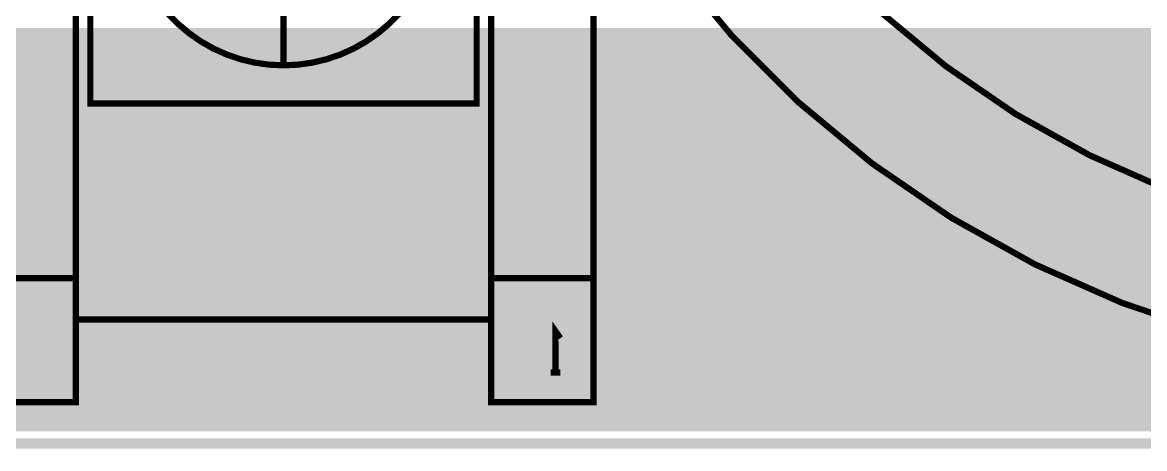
# Model space of a CAD drawing. Extents: x -20 to 155, y -92 to 168.
# Drawn here: x 39.3 to 66.89, y -5.13 to 5.35 of the extents above; entities that cross this region are included whole.
import ezdxf

# ---------------------------------------------------------------- set-up
doc = ezdxf.new("R2010")
doc.units = 0
doc.header["$MEASUREMENT"] = 0
doc.layers.get('0').update_dxf_attribs({"linetype": 'CONTINUOUS'})
for name, color, linetype in [('25-334-1_BOT', 7, 'CONTINUOUS'), ('25-334-1_DRD', 7, 'CONTINUOUS'), ('25-334-1_DRL', 2, 'CONTINUOUS'), ('25-334-1_IN1', 4, 'CONTINUOUS'), ('25-334-1_IN2', 3, 'CONTINUOUS'), ('25-334-1_SMB', 5, 'CONTINUOUS'), ('25-334-1_SMT', 10, 'CONTINUOUS'), ('25-334-1_SSB', 12, 'CONTINUOUS'), ('25-334-1_SST', 11, 'CONTINUOUS'), ('25-334-1_TOP', 13, 'CONTINUOUS'), ('THRUHOLE_TAP', 7, 'CONTINUOUS')]:
    doc.layers.add(name, color=color, linetype=linetype)

# ---------------------------------------------------------------- blocks, each defined once
blk = doc.blocks.new('ROUND_33')
at = {"const_width": 0.7493}
blk.add_lwpolyline([(-0.37465, 0, 1), (0.37465, 0, 1)], format="xyb", close=True, dxfattribs=at)
blk = doc.blocks.new('ROUND_32')
at = {"const_width": 0.35052}
blk.add_lwpolyline([(-0.17526, 0, 1), (0.17526, 0, 1)], format="xyb", close=True, dxfattribs=at)

msp = doc.modelspace()

# ---------------------------------------------------------------- linework, layer by layer
at = {"layer": '25-334-1_BOT', "const_width": 0.254}
for points in [[(134.747, 17.526), (70.104, 17.526), (69.088, 16.51), (69.088, 5.08), (23.749, 5.08)], [(100.28174, 5.0292), (20.88388, 5.0292)], [(39.2684, 5.08), (39.2684, -4.572)], [(39.497, 5.08), (39.497, -4.572)], [(39.7256, 5.08), (39.7256, -4.572)], [(39.9542, 5.08), (39.9542, -4.572)], [(40.1828, 5.08), (40.1828, -4.572)], [(40.4114, 5.08), (40.4114, -4.572)], [(40.64, 5.08), (40.64, -4.572)], [(40.8686, 5.08), (40.8686, -4.572)], [(41.0972, 5.08), (41.0972, -4.572)], [(41.3258, 5.08), (41.3258, -4.572)], [(41.5544, 5.08), (41.5544, -4.572)], [(41.783, 5.08), (41.783, -4.572)], [(42.0116, 5.08), (42.0116, -4.572)], [(42.2402, 5.08), (42.2402, -4.572)], [(42.4688, 5.08), (42.4688, -4.572)], [(42.6974, 5.08), (42.6974, -4.572)], [(42.926, 5.08), (42.926, -4.572)], [(43.1546, 5.08), (43.1546, -4.572)], [(43.3832, 5.08), (43.3832, -4.572)], [(43.6118, 5.08), (43.6118, -4.572)], [(43.8404, 5.08), (43.8404, -4.572)], [(44.069, 5.08), (44.069, -4.572)], [(44.2976, 5.08), (44.2976, -4.572)], [(44.5262, 5.08), (44.5262, -4.572)], [(44.7548, 5.08), (44.7548, -4.572)], [(44.9834, 5.08), (44.9834, -4.572)], [(45.212, 5.08), (45.212, -4.572)], [(45.4406, 5.08), (45.4406, -4.572)], [(45.6692, 5.08), (45.6692, -4.572)], [(45.8978, 5.08), (45.8978, -4.572)], [(46.1264, 5.08), (46.1264, -4.572)], [(46.355, 5.08), (46.355, -4.572)], [(46.5836, 5.08), (46.5836, -4.572)], [(46.8122, 5.08), (46.8122, -4.572)], [(47.0408, 5.08), (47.0408, -4.572)], [(47.2694, 5.08), (47.2694, -4.572)], [(47.498, 5.08), (47.498, -4.572)], [(47.7266, 5.08), (47.7266, -4.572)], [(47.9552, 5.08), (47.9552, -4.572)], [(48.1838, 5.08), (48.1838, -4.572)], [(48.4124, 5.08), (48.4124, -4.572)], [(48.641, 5.08), (48.641, -4.572)], [(48.8696, 5.08), (48.8696, -4.572)], [(49.0982, 5.08), (49.0982, -4.572)], [(49.3268, 5.08), (49.3268, -4.572)], [(49.5554, 5.08), (49.5554, -4.572)], [(49.784, 5.08), (49.784, -4.572)], [(50.0126, 5.08), (50.0126, -4.572)], [(50.2412, 5.08), (50.2412, -4.572)], [(50.4698, 5.08), (50.4698, -4.572)], [(50.6984, 5.08), (50.6984, -4.572)], [(50.927, 5.08), (50.927, -4.572)], [(51.1556, 5.08), (51.1556, -4.572)], [(51.3842, 5.08), (51.3842, -4.572)], [(51.6128, 5.08), (51.6128, -4.572)], [(51.8414, 5.08), (51.8414, -4.572)], [(52.07, 5.08), (52.07, -4.572)], [(52.2986, 5.08), (52.2986, -4.572)], [(52.5272, 5.08), (52.5272, -4.572)], [(52.7558, 5.08), (52.7558, -4.572)], [(52.9844, 5.08), (52.9844, -4.572)], [(53.213, 5.08), (53.213, -4.572)], [(53.4416, 5.08), (53.4416, -4.572)], [(53.6702, 5.08), (53.6702, -4.572)], [(53.8988, 5.08), (53.8988, -4.572)], [(54.1274, 5.08), (54.1274, -4.572)], [(54.356, 5.08), (54.356, -4.572)], [(54.5846, 5.08), (54.5846, -4.572)], [(54.8132, 5.08), (54.8132, -4.572)], [(55.0418, 5.08), (55.0418, -4.572)], [(55.2704, 5.08), (55.2704, -4.572)], [(55.499, 5.08), (55.499, -4.572)], [(55.7276, 5.08), (55.7276, -4.572)], [(55.9562, 5.08), (55.9562, -4.572)], [(56.1848, 5.08), (56.1848, -4.572)], [(56.4134, 5.08), (56.4134, -4.572)], [(56.642, 5.08), (56.642, -4.572)], [(56.8706, 5.08), (56.8706, -4.572)], [(57.0992, 5.08), (57.0992, -4.572)], [(57.3278, 5.08), (57.3278, -4.572)], [(57.5564, 5.08), (57.5564, -4.572)], [(57.785, 5.08), (57.785, -4.572)], [(58.0136, 5.08), (58.0136, -4.572)], [(58.2422, 5.08), (58.2422, -4.572)], [(58.4708, 5.08), (58.4708, -4.572)], [(58.6994, 5.08), (58.6994, -4.572)], [(58.928, 5.08), (58.928, -4.572)], [(59.1566, 5.08), (59.1566, -4.572)], [(59.3852, 5.08), (59.3852, -4.572)], [(59.6138, 5.08), (59.6138, -4.572)], [(59.8424, 5.08), (59.8424, -4.572)], [(60.071, 5.08), (60.071, -4.572)], [(60.2996, 5.08), (60.2996, -4.572)], [(60.5282, 5.08), (60.5282, -4.572)], [(60.7568, 5.08), (60.7568, -4.572)], [(60.9854, 5.08), (60.9854, -4.572)], [(61.214, 5.08), (61.214, -4.572)], [(61.4426, 5.08), (61.4426, -4.572)], [(61.6712, 5.08), (61.6712, -4.572)], [(61.8998, 5.08), (61.8998, -4.572)], [(62.1284, 5.08), (62.1284, -4.572)], [(62.357, 5.08), (62.357, -4.572)], [(62.5856, 5.08), (62.5856, -4.572)], [(62.8142, 5.08), (62.8142, -4.572)], [(63.0428, 5.08), (63.0428, -4.572)], [(63.2714, 5.08), (63.2714, -4.572)], [(63.5, 5.08), (63.5, -4.572)], [(63.7286, 5.08), (63.7286, -4.572)], [(63.9572, 5.08), (63.9572, -4.572)], [(64.1858, 5.08), (64.1858, -4.572)], [(64.4144, 5.08), (64.4144, -4.572)], [(64.643, 5.08), (64.643, -4.572)], [(64.8716, 5.08), (64.8716, -4.572)], [(65.1002, 5.08), (65.1002, -4.572)], [(65.3288, 5.08), (65.3288, -4.572)], [(65.5574, 5.08), (65.5574, -4.572)], [(65.786, 5.08), (65.786, -4.572)], [(66.0146, 5.08), (66.0146, -4.572)], [(66.2432, 5.08), (66.2432, -4.572)], [(66.4718, 5.08), (66.4718, -4.572)], [(66.7004, 5.08), (66.7004, -4.572)], [(66.929, 5.08), (66.929, -4.572)], [(100.46716, 4.572), (20.56638, 4.572)], [(100.35032, 4.8006), (20.74164, 4.8006)], [(100.65258, 4.3434), (20.34794, 4.3434)], [(100.96246, 4.1148), (20.06854, 4.1148)], [(135.89, 3.8862), (19.69262, 3.8862)], [(135.89, 3.6576), (19.07032, 3.6576)], [(135.89, 3.429), (2.05994, 3.429)], [(135.89, 3.2004), (2.4003, 3.2004)], [(135.89, 2.9718), (2.67716, 2.9718)], [(135.89, 2.7432), (2.91084, 2.7432)], [(135.89, 2.5146), (3.1115, 2.5146)], [(135.89, 2.286), (3.28168, 2.286)], [(135.89, 2.0574), (3.43154, 2.0574)], [(135.89, 1.8288), (3.55854, 1.8288)], [(135.89, 1.6002), (3.66522, 1.6002)], [(135.89, 1.3716), (3.75666, 1.3716)], [(135.89, 1.143), (3.83286, 1.143)], [(135.89, 0.9144), (3.89382, 0.9144)], [(135.89, 0.6858), (3.94208, 0.6858)], [(135.89, 0.4572), (3.9751, 0.4572)], [(135.89, 0.2286), (3.99288, 0.2286)], [(135.89, 0), (4.0005, 0)], [(135.89, -0.2286), (3.99288, -0.2286)], [(135.89, -0.4572), (3.9751, -0.4572)], [(135.89, -0.9144), (3.89382, -0.9144)], [(135.89, -0.6858), (3.94208, -0.6858)], [(135.89, -1.143), (3.83286, -1.143)], [(135.89, -1.3716), (3.75666, -1.3716)], [(135.89, -1.6002), (3.66522, -1.6002)], [(135.89, -2.0574), (3.43154, -2.0574)], [(135.89, -1.8288), (3.55854, -1.8288)], [(135.89, -2.286), (3.28168, -2.286)], [(135.89, -2.5146), (3.1115, -2.5146)], [(135.89, -2.7432), (2.91084, -2.7432)], [(135.89, -2.9718), (2.67716, -2.9718)], [(135.89, -3.429), (2.05994, -3.429)], [(135.89, -3.2004), (2.4003, -3.2004)], [(135.89, -3.6576), (1.62052, -3.6576)], [(135.89, -3.8862), (0.94996, -3.8862)], [(135.89, -4.1148), (-3.937, -4.1148)], [(135.89, -4.3434), (-3.937, -4.3434)], [(59.944, -4.572), (-3.937, -4.572)], [(135.89, -4.572), (59.944, -4.572)]]:
    msp.add_lwpolyline(points, dxfattribs=at)
at = {"layer": '25-334-1_DRD', "const_width": 0.254}
for points in [[(-14.9987, 168.00068), (-14.9987, -4.99872), (155.00096, -4.99872), (155.00096, 168.00068), (-14.9987, 168.00068)], [(40.386, 3.175), (40.005, 2.794)], [(40.894, 3.175), (40.386, 3.175)], [(41.275, 2.794), (40.894, 3.175)], [(42.926, 3.175), (42.545, 2.794)], [(43.434, 3.175), (42.926, 3.175)], [(43.815, 2.794), (43.434, 3.175)], [(45.466, 3.175), (45.085, 2.794)], [(45.974, 3.175), (45.466, 3.175)], [(46.355, 2.794), (45.974, 3.175)], [(48.006, 3.175), (47.625, 2.794)], [(48.514, 3.175), (48.006, 3.175)], [(48.895, 2.794), (48.514, 3.175)], [(50.546, 3.175), (50.165, 2.794)], [(51.054, 3.175), (50.546, 3.175)], [(51.435, 2.794), (51.054, 3.175)], [(53.086, 3.175), (52.705, 2.794)], [(53.594, 3.175), (53.086, 3.175)], [(53.975, 2.794), (53.594, 3.175)], [(55.626, 3.175), (55.245, 2.794)], [(56.134, 3.175), (55.626, 3.175)], [(56.515, 2.794), (56.134, 3.175)], [(58.166, 3.175), (57.785, 2.794)], [(58.674, 3.175), (58.166, 3.175)], [(59.055, 2.794), (58.674, 3.175)], [(60.706, 3.175), (60.325, 2.794)], [(61.214, 3.175), (60.706, 3.175)], [(61.595, 2.794), (61.214, 3.175)], [(63.246, 3.175), (62.865, 2.794)], [(63.754, 3.175), (63.246, 3.175)], [(64.135, 2.794), (63.754, 3.175)], [(65.786, 3.175), (65.405, 2.794)], [(66.294, 3.175), (65.786, 3.175)], [(66.675, 2.794), (66.294, 3.175)], [(40.005, 2.794), (40.005, 2.286)], [(41.275, 2.286), (41.275, 2.794)], [(42.545, 2.794), (42.545, 2.286)], [(43.815, 2.286), (43.815, 2.794)], [(45.085, 2.794), (45.085, 2.286)], [(46.355, 2.286), (46.355, 2.794)], [(47.625, 2.794), (47.625, 2.286)], [(48.895, 2.286), (48.895, 2.794)], [(50.165, 2.794), (50.165, 2.286)], [(51.435, 2.286), (51.435, 2.794)], [(52.705, 2.794), (52.705, 2.286)], [(53.975, 2.286), (53.975, 2.794)], [(55.245, 2.794), (55.245, 2.286)], [(56.515, 2.286), (56.515, 2.794)], [(57.785, 2.794), (57.785, 2.286)], [(59.055, 2.286), (59.055, 2.794)], [(60.325, 2.794), (60.325, 2.286)], [(61.595, 2.286), (61.595, 2.794)], [(62.865, 2.794), (62.865, 2.286)], [(64.135, 2.286), (64.135, 2.794)], [(65.405, 2.794), (65.405, 2.286)], [(66.675, 2.286), (66.675, 2.794)], [(40.005, 2.286), (40.386, 1.905)], [(40.894, 1.905), (41.275, 2.286)], [(42.545, 2.286), (42.926, 1.905)], [(43.434, 1.905), (43.815, 2.286)], [(45.085, 2.286), (45.466, 1.905)], [(45.974, 1.905), (46.355, 2.286)], [(47.625, 2.286), (48.006, 1.905)], [(48.514, 1.905), (48.895, 2.286)], [(50.165, 2.286), (50.546, 1.905)], [(51.054, 1.905), (51.435, 2.286)], [(52.705, 2.286), (53.086, 1.905)], [(53.594, 1.905), (53.975, 2.286)], [(55.245, 2.286), (55.626, 1.905)], [(56.134, 1.905), (56.515, 2.286)], [(57.785, 2.286), (58.166, 1.905)], [(58.674, 1.905), (59.055, 2.286)], [(60.325, 2.286), (60.706, 1.905)], [(61.214, 1.905), (61.595, 2.286)], [(62.865, 2.286), (63.246, 1.905)], [(63.754, 1.905), (64.135, 2.286)], [(65.405, 2.286), (65.786, 1.905)], [(66.294, 1.905), (66.675, 2.286)], [(40.386, 1.905), (40.894, 1.905)], [(42.926, 1.905), (43.434, 1.905)], [(45.466, 1.905), (45.974, 1.905)], [(48.006, 1.905), (48.514, 1.905)], [(50.546, 1.905), (51.054, 1.905)], [(53.086, 1.905), (53.594, 1.905)], [(55.626, 1.905), (56.134, 1.905)], [(58.166, 1.905), (58.674, 1.905)], [(60.706, 1.905), (61.214, 1.905)], [(63.246, 1.905), (63.754, 1.905)], [(65.786, 1.905), (66.294, 1.905)], [(40.386, 0.635), (40.005, 0.254)], [(40.894, 0.635), (40.386, 0.635)], [(41.275, 0.254), (40.894, 0.635)], [(42.926, 0.635), (42.545, 0.254)], [(43.434, 0.635), (42.926, 0.635)], [(43.815, 0.254), (43.434, 0.635)], [(45.466, 0.635), (45.085, 0.254)], [(45.974, 0.635), (45.466, 0.635)], [(46.355, 0.254), (45.974, 0.635)], [(48.006, 0.635), (47.625, 0.254)], [(48.514, 0.635), (48.006, 0.635)], [(48.895, 0.254), (48.514, 0.635)], [(50.546, 0.635), (50.165, 0.254)], [(51.054, 0.635), (50.546, 0.635)], [(51.435, 0.254), (51.054, 0.635)], [(53.086, 0.635), (52.705, 0.254)], [(53.594, 0.635), (53.086, 0.635)], [(53.975, 0.254), (53.594, 0.635)], [(55.626, 0.635), (55.245, 0.254)], [(56.134, 0.635), (55.626, 0.635)], [(56.515, 0.254), (56.134, 0.635)], [(58.166, 0.635), (57.785, 0.254)], [(58.674, 0.635), (58.166, 0.635)], [(59.055, 0.254), (58.674, 0.635)], [(60.706, 0.635), (60.325, 0.254)], [(61.214, 0.635), (60.706, 0.635)], [(61.595, 0.254), (61.214, 0.635)], [(63.246, 0.635), (62.865, 0.254)], [(63.754, 0.635), (63.246, 0.635)], [(64.135, 0.254), (63.754, 0.635)], [(65.786, 0.635), (65.405, 0.254)], [(66.294, 0.635), (65.786, 0.635)], [(66.675, 0.254), (66.294, 0.635)], [(40.005, 0.254), (40.005, -0.254)], [(41.275, -0.254), (41.275, 0.254)], [(42.545, 0.254), (42.545, -0.254)], [(43.815, -0.254), (43.815, 0.254)], [(45.085, 0.254), (45.085, -0.254)], [(46.355, -0.254), (46.355, 0.254)], [(47.625, 0.254), (47.625, -0.254)], [(48.895, -0.254), (48.895, 0.254)], [(50.165, 0.254), (50.165, -0.254)], [(51.435, -0.254), (51.435, 0.254)], [(52.705, 0.254), (52.705, -0.254)], [(53.975, -0.254), (53.975, 0.254)], [(55.245, 0.254), (55.245, -0.254)], [(56.515, -0.254), (56.515, 0.254)], [(57.785, 0.254), (57.785, -0.254)], [(59.055, -0.254), (59.055, 0.254)], [(60.325, 0.254), (60.325, -0.254)], [(61.595, -0.254), (61.595, 0.254)], [(62.865, 0.254), (62.865, -0.254)], [(64.135, -0.254), (64.135, 0.254)], [(65.405, 0.254), (65.405, -0.254)], [(66.675, -0.254), (66.675, 0.254)], [(40.005, -0.254), (40.386, -0.635)], [(40.894, -0.635), (41.275, -0.254)], [(42.545, -0.254), (42.926, -0.635)], [(43.434, -0.635), (43.815, -0.254)], [(45.085, -0.254), (45.466, -0.635)], [(45.974, -0.635), (46.355, -0.254)], [(47.625, -0.254), (48.006, -0.635)], [(48.514, -0.635), (48.895, -0.254)], [(50.165, -0.254), (50.546, -0.635)], [(51.054, -0.635), (51.435, -0.254)], [(52.705, -0.254), (53.086, -0.635)], [(53.594, -0.635), (53.975, -0.254)], [(55.245, -0.254), (55.626, -0.635)], [(56.134, -0.635), (56.515, -0.254)], [(57.785, -0.254), (58.166, -0.635)], [(58.674, -0.635), (59.055, -0.254)], [(60.325, -0.254), (60.706, -0.635)], [(61.214, -0.635), (61.595, -0.254)], [(62.865, -0.254), (63.246, -0.635)], [(63.754, -0.635), (64.135, -0.254)], [(65.405, -0.254), (65.786, -0.635)], [(66.294, -0.635), (66.675, -0.254)], [(40.386, -0.635), (40.894, -0.635)], [(42.926, -0.635), (43.434, -0.635)], [(45.466, -0.635), (45.974, -0.635)], [(48.006, -0.635), (48.514, -0.635)], [(50.546, -0.635), (51.054, -0.635)], [(53.086, -0.635), (53.594, -0.635)], [(55.626, -0.635), (56.134, -0.635)], [(58.166, -0.635), (58.674, -0.635)], [(60.706, -0.635), (61.214, -0.635)], [(63.246, -0.635), (63.754, -0.635)], [(65.786, -0.635), (66.294, -0.635)], [(40.386, -1.905), (40.005, -2.286)], [(40.894, -1.905), (40.386, -1.905)], [(41.275, -2.286), (40.894, -1.905)], [(42.926, -1.905), (42.545, -2.286)], [(43.434, -1.905), (42.926, -1.905)], [(43.815, -2.286), (43.434, -1.905)], [(45.466, -1.905), (45.085, -2.286)], [(45.974, -1.905), (45.466, -1.905)], [(46.355, -2.286), (45.974, -1.905)], [(48.006, -1.905), (47.625, -2.286)], [(48.514, -1.905), (48.006, -1.905)], [(48.895, -2.286), (48.514, -1.905)], [(50.546, -1.905), (50.165, -2.286)], [(51.054, -1.905), (50.546, -1.905)], [(51.435, -2.286), (51.054, -1.905)], [(53.086, -1.905), (52.705, -2.286)], [(53.594, -1.905), (53.086, -1.905)], [(53.975, -2.286), (53.594, -1.905)], [(55.626, -1.905), (55.245, -2.286)], [(56.134, -1.905), (55.626, -1.905)], [(56.515, -2.286), (56.134, -1.905)], [(58.166, -1.905), (57.785, -2.286)], [(58.674, -1.905), (58.166, -1.905)], [(59.055, -2.286), (58.674, -1.905)], [(60.706, -1.905), (60.325, -2.286)], [(61.214, -1.905), (60.706, -1.905)], [(61.595, -2.286), (61.214, -1.905)], [(63.246, -1.905), (62.865, -2.286)], [(63.754, -1.905), (63.246, -1.905)], [(64.135, -2.286), (63.754, -1.905)], [(65.786, -1.905), (65.405, -2.286)], [(66.294, -1.905), (65.786, -1.905)], [(66.675, -2.286), (66.294, -1.905)], [(40.005, -2.286), (40.005, -2.794)], [(41.275, -2.794), (41.275, -2.286)], [(42.545, -2.286), (42.545, -2.794)], [(43.815, -2.794), (43.815, -2.286)], [(45.085, -2.286), (45.085, -2.794)], [(46.355, -2.794), (46.355, -2.286)], [(47.625, -2.286), (47.625, -2.794)], [(48.895, -2.794), (48.895, -2.286)], [(50.165, -2.286), (50.165, -2.794)], [(51.435, -2.794), (51.435, -2.286)], [(52.705, -2.286), (52.705, -2.794)], [(53.975, -2.794), (53.975, -2.286)], [(55.245, -2.286), (55.245, -2.794)], [(56.515, -2.794), (56.515, -2.286)], [(57.785, -2.286), (57.785, -2.794)], [(59.055, -2.794), (59.055, -2.286)], [(60.325, -2.286), (60.325, -2.794)], [(61.595, -2.794), (61.595, -2.286)], [(62.865, -2.286), (62.865, -2.794)], [(64.135, -2.794), (64.135, -2.286)], [(65.405, -2.286), (65.405, -2.794)], [(66.675, -2.794), (66.675, -2.286)], [(40.005, -2.794), (40.386, -3.175)], [(40.894, -3.175), (41.275, -2.794)], [(42.545, -2.794), (42.926, -3.175)], [(43.434, -3.175), (43.815, -2.794)], [(45.085, -2.794), (45.466, -3.175)], [(45.974, -3.175), (46.355, -2.794)], [(47.625, -2.794), (48.006, -3.175)], [(48.514, -3.175), (48.895, -2.794)], [(50.165, -2.794), (50.546, -3.175)], [(51.054, -3.175), (51.435, -2.794)], [(52.705, -2.794), (53.086, -3.175)], [(53.594, -3.175), (53.975, -2.794)], [(55.245, -2.794), (55.626, -3.175)], [(56.134, -3.175), (56.515, -2.794)], [(57.785, -2.794), (58.166, -3.175)], [(58.674, -3.175), (59.055, -2.794)], [(60.325, -2.794), (60.706, -3.175)], [(61.214, -3.175), (61.595, -2.794)], [(62.865, -2.794), (63.246, -3.175)], [(63.754, -3.175), (64.135, -2.794)], [(65.405, -2.794), (65.786, -3.175)], [(66.294, -3.175), (66.675, -2.794)], [(40.386, -3.175), (40.894, -3.175)], [(42.926, -3.175), (43.434, -3.175)], [(45.466, -3.175), (45.974, -3.175)], [(48.006, -3.175), (48.514, -3.175)], [(50.546, -3.175), (51.054, -3.175)], [(53.086, -3.175), (53.594, -3.175)], [(55.626, -3.175), (56.134, -3.175)], [(58.166, -3.175), (58.674, -3.175)], [(60.706, -3.175), (61.214, -3.175)], [(63.246, -3.175), (63.754, -3.175)], [(65.786, -3.175), (66.294, -3.175)]]:
    msp.add_lwpolyline(points, dxfattribs=at)
at = {"layer": '25-334-1_DRL', "const_width": 0.254}
msp.add_lwpolyline([(-14.9987, 168.00068), (-14.9987, -4.99872), (155.00096, -4.99872), (155.00096, 168.00068), (-14.9987, 168.00068)], dxfattribs=at)
at = {"layer": '25-334-1_IN1', "const_width": 0.254}
for points in [[(135.89, 17.399), (135.89, -4.572), (59.817, -4.572)], [(69.215, 5.08), (25.019, 4.953)], [(39.2938, 4.99364), (39.2938, -4.572)], [(39.5224, 4.99364), (39.5224, -4.572)], [(39.751, 4.99618), (39.751, -4.572)], [(39.9796, 4.99618), (39.9796, -4.572)], [(40.2082, 4.99618), (40.2082, -4.572)], [(40.4368, 4.99618), (40.4368, -4.572)], [(40.6654, 4.99872), (40.6654, -4.572)], [(40.894, 4.99872), (40.894, -4.572)], [(41.1226, 4.99872), (41.1226, -4.572)], [(41.3512, 4.99872), (41.3512, -4.572)], [(41.5798, 5.00126), (41.5798, -4.572)], [(41.8084, 5.00126), (41.8084, -4.572)], [(42.037, 5.00126), (42.037, -4.572)], [(42.2656, 5.00126), (42.2656, -4.572)], [(42.4942, 5.0038), (42.4942, -4.572)], [(42.7228, 5.0038), (42.7228, -4.572)], [(42.9514, 5.0038), (42.9514, -4.572)], [(43.18, 5.0038), (43.18, -4.572)], [(43.4086, 5.00634), (43.4086, -4.572)], [(43.6372, 5.00634), (43.6372, -4.572)], [(43.8658, 5.00634), (43.8658, -4.572)], [(44.0944, 5.00634), (44.0944, -4.572)], [(44.323, 5.00888), (44.323, -4.572)], [(44.5516, 5.00888), (44.5516, -4.572)], [(44.7802, 5.00888), (44.7802, -4.572)], [(45.0088, 5.00888), (45.0088, -4.572)], [(45.2374, 5.01142), (45.2374, -4.572)], [(45.466, 5.01142), (45.466, -4.572)], [(45.6946, 5.01142), (45.6946, -4.572)], [(45.9232, 5.01142), (45.9232, -4.572)], [(46.1518, 5.01396), (46.1518, -4.572)], [(46.3804, 5.01396), (46.3804, -4.572)], [(46.609, 5.01396), (46.609, -4.572)], [(46.8376, 5.0165), (46.8376, -4.572)], [(47.0662, 5.0165), (47.0662, -4.572)], [(47.2948, 5.0165), (47.2948, -4.572)], [(47.5234, 5.0165), (47.5234, -4.572)], [(47.752, 5.01904), (47.752, -4.572)], [(47.9806, 5.01904), (47.9806, -4.572)], [(48.2092, 5.01904), (48.2092, -4.572)], [(48.4378, 5.01904), (48.4378, -4.572)], [(48.6664, 5.02158), (48.6664, -4.572)], [(48.895, 5.02158), (48.895, -4.572)], [(49.1236, 5.02158), (49.1236, -4.572)], [(49.3522, 5.02158), (49.3522, -4.572)], [(49.5808, 5.02412), (49.5808, -4.572)], [(49.8094, 5.02412), (49.8094, -4.572)], [(50.038, 5.02412), (50.038, -4.572)], [(50.2666, 5.02412), (50.2666, -4.572)], [(50.4952, 5.02666), (50.4952, -4.572)], [(50.7238, 5.02666), (50.7238, -4.572)], [(50.9524, 5.02666), (50.9524, -4.572)], [(51.181, 5.02666), (51.181, -4.572)], [(51.4096, 5.0292), (51.4096, -4.572)], [(100.28174, 5.0292), (51.5366, 5.0292)], [(51.6382, 5.0292), (51.6382, -4.572)], [(51.8668, 5.0292), (51.8668, -4.572)], [(52.0954, 5.0292), (52.0954, -4.572)], [(52.324, 5.03174), (52.324, -4.572)], [(52.5526, 5.03174), (52.5526, -4.572)], [(52.7812, 5.03174), (52.7812, -4.572)], [(53.0098, 5.03428), (53.0098, -4.572)], [(53.2384, 5.03428), (53.2384, -4.572)], [(53.467, 5.03428), (53.467, -4.572)], [(53.6956, 5.03428), (53.6956, -4.572)], [(53.9242, 5.03682), (53.9242, -4.572)], [(54.1528, 5.03682), (54.1528, -4.572)], [(54.3814, 5.03682), (54.3814, -4.572)], [(54.61, 5.03682), (54.61, -4.572)], [(54.8386, 5.03936), (54.8386, -4.572)], [(55.0672, 5.03936), (55.0672, -4.572)], [(55.2958, 5.03936), (55.2958, -4.572)], [(55.5244, 5.03936), (55.5244, -4.572)], [(55.753, 5.0419), (55.753, -4.572)], [(55.9816, 5.0419), (55.9816, -4.572)], [(56.2102, 5.0419), (56.2102, -4.572)], [(56.4388, 5.0419), (56.4388, -4.572)], [(56.6674, 5.04444), (56.6674, -4.572)], [(56.896, 5.04444), (56.896, -4.572)], [(57.1246, 5.04444), (57.1246, -4.572)], [(57.3532, 5.04444), (57.3532, -4.572)], [(57.5818, 5.04698), (57.5818, -4.572)], [(57.8104, 5.04698), (57.8104, -4.572)], [(58.039, 5.04698), (58.039, -4.572)], [(58.2676, 5.04698), (58.2676, -4.572)], [(58.4962, 5.04952), (58.4962, -4.572)], [(58.7248, 5.04952), (58.7248, -4.572)], [(58.9534, 5.04952), (58.9534, -4.572)], [(59.182, 5.04952), (59.182, -4.572)], [(59.4106, 5.05206), (59.4106, -4.572)], [(59.6392, 5.05206), (59.6392, -4.572)], [(59.8678, 5.05206), (59.8678, -4.572)], [(60.0964, 5.0546), (60.0964, -4.572)], [(60.325, 5.0546), (60.325, -4.572)], [(60.5536, 5.0546), (60.5536, -4.572)], [(60.7822, 5.0546), (60.7822, -4.572)], [(61.0108, 5.05714), (61.0108, -4.572)], [(61.2394, 5.05714), (61.2394, -4.572)], [(61.468, 5.05714), (61.468, -4.572)], [(61.6966, 5.05714), (61.6966, -4.572)], [(61.9252, 5.05968), (61.9252, -4.572)], [(62.1538, 5.05968), (62.1538, -4.572)], [(62.3824, 5.05968), (62.3824, -4.572)], [(62.611, 5.05968), (62.611, -4.572)], [(62.8396, 5.06222), (62.8396, -4.572)], [(63.0682, 5.06222), (63.0682, -4.572)], [(63.2968, 5.06222), (63.2968, -4.572)], [(63.5254, 5.06222), (63.5254, -4.572)], [(63.754, 5.06476), (63.754, -4.572)], [(63.9826, 5.06476), (63.9826, -4.572)], [(64.2112, 5.06476), (64.2112, -4.572)], [(64.4398, 5.06476), (64.4398, -4.572)], [(64.6684, 5.0673), (64.6684, -4.572)], [(64.897, 5.0673), (64.897, -4.572)], [(65.1256, 5.0673), (65.1256, -4.572)], [(65.3542, 5.0673), (65.3542, -4.572)], [(65.5828, 5.06984), (65.5828, -4.572)], [(65.8114, 5.06984), (65.8114, -4.572)], [(66.04, 5.06984), (66.04, -4.572)], [(66.2686, 5.07238), (66.2686, -4.572)], [(66.4972, 5.07238), (66.4972, -4.572)], [(66.7258, 5.07238), (66.7258, -4.572)], [(66.9544, 5.07238), (66.9544, -4.572)], [(100.46716, 4.572), (20.56638, 4.572)], [(100.35032, 4.8006), (20.74164, 4.8006)], [(100.65258, 4.3434), (20.34794, 4.3434)], [(100.96246, 4.1148), (20.06854, 4.1148)], [(135.89, 3.8862), (19.69262, 3.8862)], [(135.89, 3.6576), (19.07032, 3.6576)], [(135.89, 3.429), (-3.683, 3.429)], [(135.89, 3.2004), (-3.683, 3.2004)], [(135.89, 2.9718), (-3.683, 2.9718)], [(135.89, 2.7432), (-3.683, 2.7432)], [(135.89, 2.5146), (-3.683, 2.5146)], [(135.89, 2.286), (-3.683, 2.286)], [(135.89, 2.0574), (0.30226, 2.0574)], [(135.89, 1.8288), (0.98806, 1.8288)], [(135.89, 1.6002), (1.32842, 1.6002)], [(135.89, 1.3716), (1.5621, 1.3716)], [(135.89, 1.143), (1.73736, 1.143)], [(135.89, 0.9144), (1.8669, 0.9144)], [(135.89, 0.6858), (1.96342, 0.6858)], [(135.89, 0.4572), (2.02692, 0.4572)], [(135.89, 0.2286), (2.06756, 0.2286)], [(135.89, 0), (2.08026, 0)], [(135.89, -0.2286), (2.06756, -0.2286)], [(135.89, -0.4572), (2.02692, -0.4572)], [(135.89, -0.9144), (1.8669, -0.9144)], [(135.89, -0.6858), (1.96342, -0.6858)], [(135.89, -1.143), (1.73736, -1.143)], [(135.89, -1.3716), (1.5621, -1.3716)], [(135.89, -1.6002), (1.32842, -1.6002)], [(135.89, -2.0574), (0.30226, -2.0574)], [(135.89, -1.8288), (0.98806, -1.8288)], [(135.89, -2.286), (-3.683, -2.286)], [(135.89, -2.5146), (-3.683, -2.5146)], [(59.817, -2.54), (59.817, -4.572), (-3.683, -4.572)], [(59.817, -2.54), (59.817, -4.572)], [(135.89, -2.7432), (-3.683, -2.7432)], [(135.89, -2.9718), (-3.683, -2.9718)], [(135.89, -3.2004), (-3.683, -3.2004)], [(135.89, -3.429), (-3.683, -3.429)], [(135.89, -3.6576), (-3.683, -3.6576)], [(135.89, -3.8862), (-3.683, -3.8862)], [(135.89, -4.1148), (-3.683, -4.1148)], [(135.89, -4.3434), (-3.683, -4.3434)]]:
    msp.add_lwpolyline(points, dxfattribs=at)
at = {"layer": '25-334-1_IN2', "const_width": 0.254}
for points in [[(135.89, 17.399), (69.977, 17.399), (69.088, 16.51), (69.088, 5.08), (23.749, 5.08)], [(100.28174, 5.0292), (20.88388, 5.0292)], [(39.3954, 5.08), (39.3954, -4.572)], [(39.624, 5.08), (39.624, -4.572)], [(39.8526, 5.08), (39.8526, -4.572)], [(40.0812, 5.08), (40.0812, -4.572)], [(40.3098, 5.08), (40.3098, -4.572)], [(40.5384, 5.08), (40.5384, -4.572)], [(40.767, 5.08), (40.767, -4.572)], [(40.9956, 5.08), (40.9956, -4.572)], [(41.2242, 5.08), (41.2242, -4.572)], [(41.4528, 5.08), (41.4528, -4.572)], [(41.6814, 5.08), (41.6814, -4.572)], [(41.91, 5.08), (41.91, -4.572)], [(42.1386, 5.08), (42.1386, -4.572)], [(42.3672, 5.08), (42.3672, -4.572)], [(42.5958, 5.08), (42.5958, -4.572)], [(42.8244, 5.08), (42.8244, -4.572)], [(43.053, 5.08), (43.053, -4.572)], [(43.2816, 5.08), (43.2816, -4.572)], [(43.5102, 5.08), (43.5102, -4.572)], [(43.7388, 5.08), (43.7388, -4.572)], [(43.9674, 5.08), (43.9674, -4.572)], [(44.196, 5.08), (44.196, -4.572)], [(44.4246, 5.08), (44.4246, -4.572)], [(44.6532, 5.08), (44.6532, -4.572)], [(44.8818, 5.08), (44.8818, -4.572)], [(45.1104, 5.08), (45.1104, -4.572)], [(45.339, 5.08), (45.339, -4.572)], [(45.5676, 5.08), (45.5676, -4.572)], [(45.7962, 5.08), (45.7962, -4.572)], [(46.0248, 5.08), (46.0248, -4.572)], [(46.2534, 5.08), (46.2534, -4.572)], [(46.482, 5.08), (46.482, -4.572)], [(46.7106, 5.08), (46.7106, -4.572)], [(46.9392, 5.08), (46.9392, -4.572)], [(47.1678, 5.08), (47.1678, -4.572)], [(47.3964, 5.08), (47.3964, -4.572)], [(47.625, 5.08), (47.625, -4.572)], [(47.8536, 5.08), (47.8536, -4.572)], [(48.0822, 5.08), (48.0822, -4.572)], [(48.3108, 5.08), (48.3108, -4.572)], [(48.5394, 5.08), (48.5394, -4.572)], [(48.768, 5.08), (48.768, -4.572)], [(48.9966, 5.08), (48.9966, -4.572)], [(49.2252, 5.08), (49.2252, -4.572)], [(49.4538, 5.08), (49.4538, -4.572)], [(49.6824, 5.08), (49.6824, -4.572)], [(49.911, 5.08), (49.911, -4.572)], [(50.1396, 5.08), (50.1396, -4.572)], [(50.3682, 5.08), (50.3682, -4.572)], [(50.5968, 5.08), (50.5968, -4.572)], [(50.8254, 5.08), (50.8254, -4.572)], [(51.054, 5.08), (51.054, -4.572)], [(51.2826, 5.08), (51.2826, -4.572)], [(51.5112, 5.08), (51.5112, -4.572)], [(51.7398, 5.08), (51.7398, -4.572)], [(51.9684, 5.08), (51.9684, -4.572)], [(52.197, 5.08), (52.197, -4.572)], [(52.4256, 5.08), (52.4256, -4.572)], [(52.6542, 5.08), (52.6542, -4.572)], [(52.8828, 5.08), (52.8828, -4.572)], [(53.1114, 5.08), (53.1114, -4.572)], [(53.34, 5.08), (53.34, -4.572)], [(53.5686, 5.08), (53.5686, -4.572)], [(53.7972, 5.08), (53.7972, -4.572)], [(54.0258, 5.08), (54.0258, -4.572)], [(54.2544, 5.08), (54.2544, -4.572)], [(54.483, 5.08), (54.483, -4.572)], [(54.7116, 5.08), (54.7116, -4.572)], [(54.9402, 5.08), (54.9402, -4.572)], [(55.1688, 5.08), (55.1688, -4.572)], [(55.3974, 5.08), (55.3974, -4.572)], [(55.626, 5.08), (55.626, -4.572)], [(55.8546, 5.08), (55.8546, -4.572)], [(56.0832, 5.08), (56.0832, -4.572)], [(56.3118, 5.08), (56.3118, -4.572)], [(56.5404, 5.08), (56.5404, -4.572)], [(56.769, 5.08), (56.769, -4.572)], [(56.9976, 5.08), (56.9976, -4.572)], [(57.2262, 5.08), (57.2262, -4.572)], [(57.4548, 5.08), (57.4548, -4.572)], [(57.6834, 5.08), (57.6834, -4.572)], [(57.912, 5.08), (57.912, -4.572)], [(58.1406, 5.08), (58.1406, -4.572)], [(58.3692, 5.08), (58.3692, -4.572)], [(58.5978, 5.08), (58.5978, -4.572)], [(58.8264, 5.08), (58.8264, -4.572)], [(59.055, 5.08), (59.055, -4.572)], [(59.2836, 5.08), (59.2836, -4.572)], [(59.5122, 5.08), (59.5122, -4.572)], [(59.7408, 5.08), (59.7408, -4.572)], [(59.9694, 5.08), (59.9694, -4.572)], [(60.198, 5.08), (60.198, -4.572)], [(60.4266, 5.08), (60.4266, -4.572)], [(60.6552, 5.08), (60.6552, -4.572)], [(60.8838, 5.08), (60.8838, -4.572)], [(61.1124, 5.08), (61.1124, -4.572)], [(61.341, 5.08), (61.341, -4.572)], [(61.5696, 5.08), (61.5696, -4.572)], [(61.7982, 5.08), (61.7982, -4.572)], [(62.0268, 5.08), (62.0268, -4.572)], [(62.2554, 5.08), (62.2554, -4.572)], [(62.484, 5.08), (62.484, -4.572)], [(62.7126, 5.08), (62.7126, -4.572)], [(62.9412, 5.08), (62.9412, -4.572)], [(63.1698, 5.08), (63.1698, -4.572)], [(63.3984, 5.08), (63.3984, -4.572)], [(63.627, 5.08), (63.627, -4.572)], [(63.8556, 5.08), (63.8556, -4.572)], [(64.0842, 5.08), (64.0842, -4.572)], [(64.3128, 5.08), (64.3128, -4.572)], [(64.5414, 5.08), (64.5414, -4.572)], [(64.77, 5.08), (64.77, -4.572)], [(64.9986, 5.08), (64.9986, -4.572)], [(65.2272, 5.08), (65.2272, -4.572)], [(65.4558, 5.08), (65.4558, -4.572)], [(65.6844, 5.08), (65.6844, -4.572)], [(65.913, 5.08), (65.913, -4.572)], [(66.1416, 5.08), (66.1416, -4.572)], [(66.3702, 5.08), (66.3702, -4.572)], [(66.5988, 5.08), (66.5988, -4.572)], [(66.8274, 5.08), (66.8274, -4.572)], [(100.46716, 4.572), (20.56638, 4.572)], [(100.35032, 4.8006), (20.74164, 4.8006)], [(100.65258, 4.3434), (20.34794, 4.3434)], [(100.96246, 4.1148), (20.06854, 4.1148)], [(135.89, 3.8862), (19.69262, 3.8862)], [(135.89, 3.6576), (19.07032, 3.6576)], [(135.89, 3.429), (-3.81, 3.429)], [(135.89, 3.2004), (-3.81, 3.2004)], [(135.89, 2.9718), (-3.81, 2.9718)], [(135.89, 2.7432), (-3.81, 2.7432)], [(135.89, 2.5146), (-3.81, 2.5146)], [(135.89, 2.286), (-3.81, 2.286)], [(135.89, 2.0574), (0.30226, 2.0574)], [(135.89, 1.8288), (0.98806, 1.8288)], [(135.89, 1.6002), (1.32842, 1.6002)], [(135.89, 1.3716), (1.5621, 1.3716)], [(135.89, 1.143), (1.73736, 1.143)], [(135.89, 0.9144), (1.8669, 0.9144)], [(135.89, 0.6858), (1.96342, 0.6858)], [(135.89, 0.4572), (2.02692, 0.4572)], [(135.89, 0.2286), (2.06756, 0.2286)], [(135.89, 0), (2.08026, 0)], [(135.89, -0.2286), (2.06756, -0.2286)], [(135.89, -0.4572), (2.02692, -0.4572)], [(135.89, -0.9144), (1.8669, -0.9144)], [(135.89, -0.6858), (1.96342, -0.6858)], [(135.89, -1.143), (1.73736, -1.143)], [(135.89, -1.3716), (1.5621, -1.3716)], [(135.89, -1.6002), (1.32842, -1.6002)], [(135.89, -2.0574), (0.30226, -2.0574)], [(135.89, -1.8288), (0.98806, -1.8288)], [(135.89, -2.286), (-3.81, -2.286)], [(135.89, -2.5146), (-3.81, -2.5146)], [(135.89, -2.7432), (-3.81, -2.7432)], [(135.89, -2.9718), (-3.81, -2.9718)], [(135.89, -3.2004), (-3.81, -3.2004)], [(135.89, -3.429), (-3.81, -3.429)], [(135.89, -3.6576), (-3.81, -3.6576)], [(135.89, -3.8862), (-3.81, -3.8862)], [(135.89, -4.1148), (-3.81, -4.1148)], [(135.89, -4.3434), (-3.81, -4.3434)], [(135.89, -4.572), (-3.81, -4.572)]]:
    msp.add_lwpolyline(points, dxfattribs=at)
at = {"layer": '25-334-1_SMB', "const_width": 4.99872}
msp.add_lwpolyline([(-1.397, 12.065), (5.207, 12.065), (15.875, 1.397), (18.796, -1.397), (18.542, -1.651), (128.524, -1.651), (128.524, 11.176)], dxfattribs=at)
at = {"layer": '25-334-1_SMT', "const_width": 4.99872}
msp.add_lwpolyline([(132.207, -1.651), (10.033, -1.651), (-0.508, 8.89), (-0.508, 153.67), (9.398, 163.576), (126.365, 163.576), (126.365, 151.384)], dxfattribs=at)
at = {"layer": '25-334-1_SSB', "const_width": 0.1524}
for points in [[(25.4, -0.9398), (27.9146, -0.9398), (27.9146, -3.9878), (25.4, -3.9878), (25.4, -0.9398), (25.4, 17.6022), (53.34, 17.6022), (53.34, -0.9398), (50.8254, -0.9398), (50.8254, -3.9878), (53.34, -3.9878), (53.34, -0.9398)], [(50.8254, -0.9398), (50.8254, 15.5702), (40.6146, 15.5702), (40.6146, -0.9398), (38.1254, -0.9398), (38.1254, -3.9878), (40.6146, -3.9878), (40.6146, -0.9398)], [(50.4698, 3.3528), (40.9702, 3.3528), (40.9702, 12.8524), (50.4698, 12.8524), (50.4698, 3.3528)], [(45.72, 5.5626), (45.72, 4.2926)], [(50.8254, -1.9558), (40.6146, -1.9558)], [(52.40782, -3.25882), (52.40782, -2.24282), (52.5272, -2.413)], [(52.29098, -3.25882), (52.5272, -3.25882)]]:
    msp.add_lwpolyline(points, dxfattribs=at)
for points in [[(41.96334, 7.4676, 0.3659767), (45.72, 4.2926)], [(45.72, 4.2926, 0.3659768), (49.47666, 7.4676)]]:
    msp.add_lwpolyline(points, format="xyb", dxfattribs=at)
at = {"layer": '25-334-1_SST', "const_width": 0.1524}
for points in [[(50.06594, 22.225, 0.4142136), (75.565, -3.27406)], [(53.06568, 22.225, 0.4142136), (75.565, -0.27432)]]:
    msp.add_lwpolyline(points, format="xyb", dxfattribs=at)
at = {"layer": '25-334-1_TOP', "const_width": 0.254}
for points in [[(135.89, 17.526), (135.89, -4.572), (-3.81, -4.572)], [(100.28174, 5.0292), (20.88388, 5.0292)], [(69.088, 5.08), (25.019, 5.08)], [(39.3954, 5.08), (39.3954, -4.572)], [(39.624, 5.08), (39.624, -4.572)], [(39.8526, 5.08), (39.8526, -4.572)], [(40.0812, 5.08), (40.0812, -4.572)], [(40.3098, 5.08), (40.3098, -4.572)], [(40.5384, 5.08), (40.5384, -4.572)], [(40.767, 5.08), (40.767, -4.572)], [(40.9956, 5.08), (40.9956, -4.572)], [(41.2242, 5.08), (41.2242, -4.572)], [(41.4528, 5.08), (41.4528, -4.572)], [(41.6814, 5.08), (41.6814, -4.572)], [(41.91, 5.08), (41.91, -4.572)], [(42.1386, 5.08), (42.1386, -4.572)], [(42.3672, 5.08), (42.3672, -4.572)], [(42.5958, 5.08), (42.5958, -4.572)], [(42.8244, 5.08), (42.8244, -4.572)], [(43.053, 5.08), (43.053, -4.572)], [(43.2816, 5.08), (43.2816, -4.572)], [(43.5102, 5.08), (43.5102, -4.572)], [(43.7388, 5.08), (43.7388, -4.572)], [(43.9674, 5.08), (43.9674, -4.572)], [(44.196, 5.08), (44.196, -4.572)], [(44.4246, 5.08), (44.4246, -4.572)], [(44.6532, 5.08), (44.6532, -4.572)], [(44.8818, 5.08), (44.8818, -4.572)], [(45.1104, 5.08), (45.1104, -4.572)], [(45.339, 5.08), (45.339, -4.572)], [(45.5676, 5.08), (45.5676, -4.572)], [(45.7962, 5.08), (45.7962, -4.572)], [(46.0248, 5.08), (46.0248, -4.572)], [(46.2534, 5.08), (46.2534, -4.572)], [(46.482, 5.08), (46.482, -4.572)], [(46.7106, 5.08), (46.7106, -4.572)], [(46.9392, 5.08), (46.9392, -4.572)], [(47.1678, 5.08), (47.1678, -4.572)], [(47.3964, 5.08), (47.3964, -4.572)], [(47.625, 5.08), (47.625, -4.572)], [(47.8536, 5.08), (47.8536, -4.572)], [(48.0822, 5.08), (48.0822, -4.572)], [(48.3108, 5.08), (48.3108, -4.572)], [(48.5394, 5.08), (48.5394, -4.572)], [(48.768, 5.08), (48.768, -4.572)], [(48.9966, 5.08), (48.9966, -4.572)], [(49.2252, 5.08), (49.2252, -4.572)], [(49.4538, 5.08), (49.4538, -4.572)], [(49.6824, 5.08), (49.6824, -4.572)], [(49.911, 5.08), (49.911, -4.572)], [(50.1396, 5.08), (50.1396, -4.572)], [(50.3682, 5.08), (50.3682, -4.572)], [(50.5968, 5.08), (50.5968, -4.572)], [(50.8254, 5.08), (50.8254, -4.572)], [(51.054, 5.08), (51.054, -4.572)], [(51.2826, 5.08), (51.2826, -4.572)], [(51.5112, 5.08), (51.5112, -4.572)], [(51.7398, 5.08), (51.7398, -4.572)], [(51.9684, 5.08), (51.9684, -4.572)], [(52.197, 5.08), (52.197, -4.572)], [(52.4256, 5.08), (52.4256, -4.572)], [(52.6542, 5.08), (52.6542, -4.572)], [(52.8828, 5.08), (52.8828, -4.572)], [(53.1114, 5.08), (53.1114, -4.572)], [(53.34, 5.08), (53.34, -4.572)], [(53.5686, 5.08), (53.5686, -4.572)], [(53.7972, 5.08), (53.7972, -4.572)], [(54.0258, 5.08), (54.0258, -4.572)], [(54.2544, 5.08), (54.2544, -4.572)], [(54.483, 5.08), (54.483, -4.572)], [(54.7116, 5.08), (54.7116, -4.572)], [(54.9402, 5.08), (54.9402, -4.572)], [(55.1688, 5.08), (55.1688, -4.572)], [(55.3974, 5.08), (55.3974, -4.572)], [(55.626, 5.08), (55.626, -4.572)], [(55.8546, 5.08), (55.8546, -4.572)], [(56.0832, 5.08), (56.0832, -4.572)], [(56.3118, 5.08), (56.3118, -4.572)], [(56.5404, 5.08), (56.5404, -4.572)], [(56.769, 5.08), (56.769, -4.572)], [(56.9976, 5.08), (56.9976, -4.572)], [(57.2262, 5.08), (57.2262, -4.572)], [(57.4548, 5.08), (57.4548, -4.572)], [(57.6834, 5.08), (57.6834, -4.572)], [(57.912, 5.08), (57.912, -4.572)], [(58.1406, 5.08), (58.1406, -4.572)], [(58.3692, 5.08), (58.3692, -4.572)], [(58.5978, 5.08), (58.5978, -4.572)], [(58.8264, 5.08), (58.8264, -4.572)], [(59.055, 5.08), (59.055, -4.572)], [(59.2836, 5.08), (59.2836, -4.572)], [(59.5122, 5.08), (59.5122, -4.572)], [(59.7408, 5.08), (59.7408, -4.572)], [(59.9694, 5.08), (59.9694, -4.572)], [(60.198, 5.08), (60.198, -4.572)], [(60.4266, 5.08), (60.4266, -4.572)], [(60.6552, 5.08), (60.6552, -4.572)], [(60.8838, 5.08), (60.8838, -4.572)], [(61.1124, 5.08), (61.1124, -4.572)], [(61.341, 5.08), (61.341, -4.572)], [(61.5696, 5.08), (61.5696, -4.572)], [(61.7982, 5.08), (61.7982, -4.572)], [(62.0268, 5.08), (62.0268, -4.572)], [(62.2554, 5.08), (62.2554, -4.572)], [(62.484, 5.08), (62.484, -4.572)], [(62.7126, 5.08), (62.7126, -4.572)], [(62.9412, 5.08), (62.9412, -4.572)], [(63.1698, 5.08), (63.1698, -4.572)], [(63.3984, 5.08), (63.3984, -4.572)], [(63.627, 5.08), (63.627, -4.572)], [(63.8556, 5.08), (63.8556, -4.572)], [(64.0842, 5.08), (64.0842, -4.572)], [(64.3128, 5.08), (64.3128, -4.572)], [(64.5414, 5.08), (64.5414, -4.572)], [(64.77, 5.08), (64.77, -4.572)], [(64.9986, 5.08), (64.9986, -4.572)], [(65.2272, 5.08), (65.2272, -4.572)], [(65.4558, 5.08), (65.4558, -4.572)], [(65.6844, 5.08), (65.6844, -4.572)], [(65.913, 5.08), (65.913, -4.572)], [(66.1416, 5.08), (66.1416, -4.572)], [(66.3702, 5.08), (66.3702, -4.572)], [(66.5988, 5.08), (66.5988, -4.572)], [(66.8274, 5.08), (66.8274, -4.572)], [(100.46716, 4.572), (20.56638, 4.572)], [(100.35032, 4.8006), (20.74164, 4.8006)], [(100.65258, 4.3434), (20.34794, 4.3434)], [(100.96246, 4.1148), (20.06854, 4.1148)], [(135.89, 3.8862), (19.69262, 3.8862)], [(135.89, 3.6576), (19.07032, 3.6576)], [(135.89, 3.429), (2.05994, 3.429)], [(135.89, 3.2004), (2.4003, 3.2004)], [(135.89, 2.9718), (2.67716, 2.9718)], [(135.89, 2.7432), (2.91084, 2.7432)], [(135.89, 2.5146), (3.1115, 2.5146)], [(135.89, 2.286), (3.28168, 2.286)], [(135.89, 2.0574), (3.43154, 2.0574)], [(135.89, 1.8288), (3.55854, 1.8288)], [(135.89, 1.6002), (3.66522, 1.6002)], [(135.89, 1.3716), (3.75666, 1.3716)], [(135.89, 1.143), (3.83286, 1.143)], [(135.89, 0.9144), (3.89382, 0.9144)], [(135.89, 0.6858), (3.94208, 0.6858)], [(135.89, 0.4572), (3.9751, 0.4572)], [(135.89, 0.2286), (3.99288, 0.2286)], [(135.89, 0), (4.0005, 0)], [(135.89, -0.2286), (3.99288, -0.2286)], [(135.89, -0.4572), (3.9751, -0.4572)], [(135.89, -0.9144), (3.89382, -0.9144)], [(135.89, -0.6858), (3.94208, -0.6858)], [(135.89, -1.143), (3.83286, -1.143)], [(135.89, -1.3716), (3.75666, -1.3716)], [(135.89, -1.6002), (3.66522, -1.6002)], [(135.89, -2.0574), (3.43154, -2.0574)], [(135.89, -1.8288), (3.55854, -1.8288)], [(135.89, -2.286), (3.28168, -2.286)], [(135.89, -2.5146), (3.1115, -2.5146)], [(135.89, -2.7432), (2.91084, -2.7432)], [(135.89, -2.9718), (2.67716, -2.9718)], [(135.89, -3.429), (2.05994, -3.429)], [(135.89, -3.2004), (2.4003, -3.2004)], [(135.89, -3.6576), (1.62052, -3.6576)], [(135.89, -3.8862), (0.94996, -3.8862)], [(135.89, -4.1148), (-3.81, -4.1148)], [(135.89, -4.3434), (-3.81, -4.3434)]]:
    msp.add_lwpolyline(points, dxfattribs=at)

# ---------------------------------------------------------------- block references
at = {"layer": '25-334-1_BOT'}
for p in [(40.64, 2.54), (43.18, 2.54), (45.72, 2.54), (48.26, 2.54), (50.8, 2.54), (53.34, 2.54), (55.88, 2.54), (58.42, 2.54), (60.96, 2.54), (63.5, 2.54), (66.04, 2.54), (40.64, 0), (43.18, 0), (45.72, 0), (48.26, 0), (50.8, 0), (53.34, 0), (55.88, 0), (58.42, 0), (60.96, 0), (63.5, 0), (66.04, 0), (40.64, -2.54), (43.18, -2.54), (45.72, -2.54), (48.26, -2.54), (50.8, -2.54), (53.34, -2.54), (55.88, -2.54), (58.42, -2.54), (60.96, -2.54), (63.5, -2.54), (66.04, -2.54)]:
    msp.add_blockref('ROUND_33', p, dxfattribs=at)
at = {"layer": '25-334-1_DRL'}
for p in [(40.64, 2.54), (43.18, 2.54), (45.72, 2.54), (48.26, 2.54), (50.8, 2.54), (53.34, 2.54), (55.88, 2.54), (58.42, 2.54), (60.96, 2.54), (63.5, 2.54), (66.04, 2.54), (40.64, 0), (43.18, 0), (45.72, 0), (48.26, 0), (50.8, 0), (53.34, 0), (55.88, 0), (58.42, 0), (60.96, 0), (63.5, 0), (66.04, 0), (40.64, -2.54), (43.18, -2.54), (45.72, -2.54), (48.26, -2.54), (50.8, -2.54), (53.34, -2.54), (55.88, -2.54), (58.42, -2.54), (60.96, -2.54), (63.5, -2.54), (66.04, -2.54)]:
    msp.add_blockref('ROUND_32', p, dxfattribs=at)
at = {"layer": '25-334-1_IN1'}
for p in [(40.64, 2.54), (43.18, 2.54), (45.72, 2.54), (48.26, 2.54), (50.8, 2.54), (53.34, 2.54), (55.88, 2.54), (58.42, 2.54), (60.96, 2.54), (63.5, 2.54), (66.04, 2.54), (40.64, 0), (43.18, 0), (45.72, 0), (48.26, 0), (50.8, 0), (53.34, 0), (55.88, 0), (58.42, 0), (60.96, 0), (63.5, 0), (66.04, 0), (40.64, -2.54), (43.18, -2.54), (45.72, -2.54), (48.26, -2.54), (50.8, -2.54), (53.34, -2.54), (55.88, -2.54), (58.42, -2.54), (60.96, -2.54), (63.5, -2.54), (66.04, -2.54)]:
    msp.add_blockref('ROUND_33', p, dxfattribs=at)
at = {"layer": '25-334-1_IN2'}
for p in [(40.64, 2.54), (43.18, 2.54), (45.72, 2.54), (48.26, 2.54), (50.8, 2.54), (53.34, 2.54), (55.88, 2.54), (58.42, 2.54), (60.96, 2.54), (63.5, 2.54), (66.04, 2.54), (40.64, 0), (43.18, 0), (45.72, 0), (48.26, 0), (50.8, 0), (53.34, 0), (55.88, 0), (58.42, 0), (60.96, 0), (63.5, 0), (66.04, 0), (40.64, -2.54), (43.18, -2.54), (45.72, -2.54), (48.26, -2.54), (50.8, -2.54), (53.34, -2.54), (55.88, -2.54), (58.42, -2.54), (60.96, -2.54), (63.5, -2.54), (66.04, -2.54)]:
    msp.add_blockref('ROUND_33', p, dxfattribs=at)
at = {"layer": '25-334-1_TOP'}
for p in [(40.64, 2.54), (43.18, 2.54), (45.72, 2.54), (48.26, 2.54), (50.8, 2.54), (53.34, 2.54), (55.88, 2.54), (58.42, 2.54), (60.96, 2.54), (63.5, 2.54), (66.04, 2.54), (40.64, 0), (43.18, 0), (45.72, 0), (48.26, 0), (50.8, 0), (53.34, 0), (55.88, 0), (58.42, 0), (60.96, 0), (63.5, 0), (66.04, 0), (40.64, -2.54), (43.18, -2.54), (45.72, -2.54), (48.26, -2.54), (50.8, -2.54), (53.34, -2.54), (55.88, -2.54), (58.42, -2.54), (60.96, -2.54), (63.5, -2.54), (66.04, -2.54)]:
    msp.add_blockref('ROUND_33', p, dxfattribs=at)
at = {"layer": 'THRUHOLE_TAP'}
for p in [(40.64, 2.54), (43.18, 2.54), (45.72, 2.54), (48.26, 2.54), (50.8, 2.54), (53.34, 2.54), (55.88, 2.54), (58.42, 2.54), (60.96, 2.54), (63.5, 2.54), (66.04, 2.54), (40.64, 0), (43.18, 0), (45.72, 0), (48.26, 0), (50.8, 0), (53.34, 0), (55.88, 0), (58.42, 0), (60.96, 0), (63.5, 0), (66.04, 0), (40.64, -2.54), (43.18, -2.54), (45.72, -2.54), (48.26, -2.54), (50.8, -2.54), (53.34, -2.54), (55.88, -2.54), (58.42, -2.54), (60.96, -2.54), (63.5, -2.54), (66.04, -2.54)]:
    msp.add_blockref('ROUND_32', p, dxfattribs=at)

doc.saveas('drawing.dxf')
